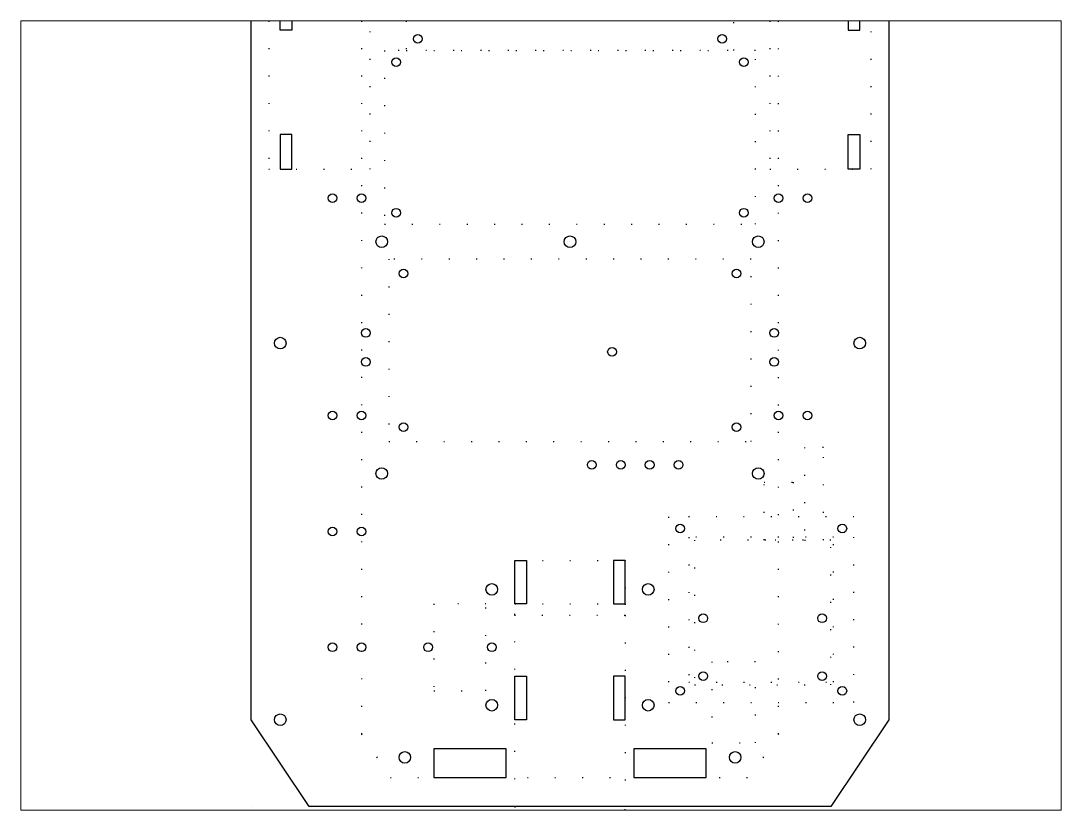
# Paper-space layout 'Layout1' of a CAD drawing. Header units: millimetres. Extents: x 26 to 231, y 20 to 176.
# The model-space entities are those that its viewports show. They can reach past a viewport. Long polylines and large blocks are cut down to what shows.
import ezdxf

# ---------------------------------------------------------------- set-up
doc = ezdxf.new("R2010")
doc.units = ezdxf.units.MM
doc.linetypes.add('ACAD_ISO07W100', pattern=[3, 0, -3])
doc.layers.add('Outline', color=7, linetype='ACAD_ISO07W100')

# ---------------------------------------------------------------- blocks, each defined once
blk = doc.blocks.new('*U2')
for centre in [(-5, 0), (5, 0)]:
    blk.add_circle(centre, 1.5)
blk = doc.blocks.new('Wire Staple')
for centre in [(-5, 0), (5, 0)]:
    blk.add_circle(centre, 1.5)

msp = doc.modelspace()

# ---------------------------------------------------------------- linework, layer by layer
for p, q in [((0, 30), (0, 295)), ((220, 295), (220, 30)), ((20, 0), (0, 30)), ((220, 30), (200, 0)), ((200, 0), (20, 0))]:
    msp.add_line(p, q)
for points in [[(10, 280), (14, 280), (14, 268), (10, 268)], [(210, 280), (206, 280), (206, 268), (210, 268)], [(10, 220), (14, 220), (14, 232), (10, 232)], [(210, 220), (206, 220), (206, 232), (210, 232)], [(91, 85), (95, 85), (95, 70), (91, 70)], [(129, 85), (125, 85), (125, 70), (129, 70)], [(91, 45), (95, 45), (95, 30), (91, 30)], [(129, 45), (125, 45), (125, 30), (129, 30)], [(63, 10), (88, 10), (88, 20), (63, 20)], [(132, 10), (157, 10), (157, 20), (132, 20)], [(0, 0), (0, 0)]]:
    msp.add_lwpolyline(points, close=True)
for centre, radius in [((45, 275), 2), ((175, 275), 2), ((57.5, 265), 1.5), ((162.5, 265), 1.5), ((50, 257), 1.5), ((170, 257), 1.5), ((50, 205), 1.5), ((170, 205), 1.5), ((45, 195), 2), ((110, 195), 2), ((175, 195), 2), ((52.5, 184), 1.5), ((167.5, 184), 1.5), ((10, 160), 2), ((210, 160), 2), ((124.5, 157), 1.5), ((52.5, 131), 1.5), ((167.5, 131), 1.5), ((45, 115), 2), ((175, 115), 2), ((148, 96), 1.5), ((204, 96), 1.5), ((83, 75), 2), ((137, 75), 2), ((156, 65), 1.5), ((197, 65), 1.5), ((61, 55), 1.5), ((83, 55), 1.5), ((156, 45), 1.5), ((197, 45), 1.5), ((148, 40), 1.5), ((204, 40), 1.5), ((83, 35), 2), ((137, 35), 2), ((10, 30), 2), ((210, 30), 2), ((53, 17), 2), ((167, 17), 2)]:
    msp.add_circle(centre, radius)
at = {"layer": 'Outline'}
for p, q in [((38, 25), (48, 10)), ((182, 25), (172, 10))]:
    msp.add_line(p, q, dxfattribs=at)
for points in [[(53.5, 261), (166.5, 261), (166.5, 321), (53.5, 321)], [(6, 220), (41, 220), (41, 280), (6, 280)], [(179, 220), (214, 220), (214, 280), (179, 280)], [(46, 201), (174, 201), (174, 261), (46, 261)], [(47.5, 126), (172.5, 126), (172.5, 189), (47.5, 189)], [(197.5, 92), (197.5, 124), (191, 124), (191, 92)], [(187, 92), (177, 92), (177, 112), (187, 112)], [(144, 36), (208, 36), (208, 100), (144, 100)], [(151, 43), (201, 43), (201, 93), (151, 93)], [(153, 42), (200, 42), (200, 92), (153, 92)], [(91, 85), (129, 85), (129, 0), (91, 0)], [(81, 70), (63, 70), (63, 40), (81, 40)], [(91, 70), (129, 70), (129, 66), (91, 66)], [(159, 22), (174, 22), (174, 50), (159, 50)], [(91, -22), (129, -22), (129, 0), (91, 0)]]:
    msp.add_lwpolyline(points, close=True, dxfattribs=at)
for points in [[(38, 310), (38, 25)], [(182, 25), (182, 310)], [(48, 10), (172, 10)]]:
    msp.add_lwpolyline(points, dxfattribs=at)

# ---------------------------------------------------------------- block references
for name, p in [('Wire Staple', (33, 210)), ('*U2', (187, 210)), ('*U2', (33, 135)), ('*U2', (187, 135)), ('*U2', (122.5, 118)), ('*U2', (142.5, 118)), ('*U2', (33, 95)), ('*U2', (33, 55))]:
    msp.add_blockref(name, p)
at = {"rotation": 90}
for p in [(39.5, 158.5), (180.5, 158.5)]:
    msp.add_blockref('*U2', p, dxfattribs=at)

psp = doc.layouts.get("Layout1")

# ---------------------------------------------------------------- viewports
at = {"layer": '0'}
psp.add_viewport(center=(128.5, 97.5), size=(205.6, 156), view_center_point=(99.99, 135.01), view_height=272.482, dxfattribs=at)

doc.saveas('drawing.dxf')
